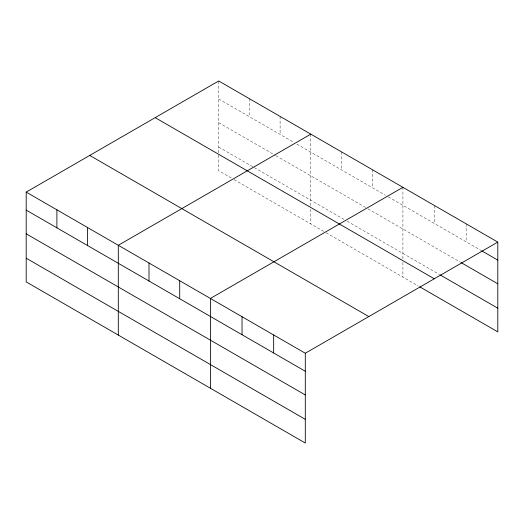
<?xml version="1.0" encoding="UTF-8"?>
<svg xmlns="http://www.w3.org/2000/svg" width="524" height="524" viewBox="0 0 524 524"><rect width="100%" height="100%" fill="white"/><g stroke="black" fill="none" stroke-linecap="round" stroke-linejoin="round"><path stroke-width="0.39" stroke-dasharray="2.62 1.97" d="M218.704 152.785L218.704 80.971M218.704 98.977L294.062 142.482M296.853 144.093L385.461 195.256M388.258 196.867L480.927 250.374M218.704 122.662L275.218 155.294M275.919 155.694L367.324 208.467M368.018 208.873L460.544 262.288M218.704 147.067L253.59 167.208M254.291 167.615L344.294 219.576M347.091 221.187L439.459 274.517M231.261 178.009L218.704 170.758L218.704 153.604M234.051 179.621L325.456 232.387M326.157 232.794L418.368 286.032M466.17 223.84L466.17 241.846M434.54 205.578L434.54 223.584M402.91 187.317L402.91 259.138M402.91 262.4L402.91 277.104M372.204 169.593L372.204 187.599M341.504 151.868L341.504 169.874M310.804 134.144L310.804 205.958M310.804 209.227L310.804 223.931M280.104 116.42L280.104 134.426M249.404 98.695L249.404 116.701"/><path stroke-width="0.79" d="M26.2 192.112L305.296 353.241L305.296 443.029L26.2 281.899L26.2 192.112L218.704 80.971L497.8 242.101L497.8 331.889L419.776 286.844M310.804 134.144L118.3 245.284L118.3 335.072M402.91 187.317L210.406 298.457L210.406 388.245M305.296 353.241L497.8 242.101M481.635 250.773L497.8 260.107M461.251 262.694L497.8 283.798M440.16 274.923L497.8 308.204M155.176 117.645L434.272 278.781M89.728 155.431L368.824 316.568M26.2 210.117L305.296 371.254M26.2 233.802L305.296 394.939M26.2 258.208L305.296 419.344M273.666 334.98L273.666 352.993M242.036 316.719L242.036 334.725M179.706 280.733L179.706 298.739M148.999 263.009L148.999 281.015M87.6 227.56L87.6 245.566M56.9 209.836L56.9 227.842"/></g></svg>
